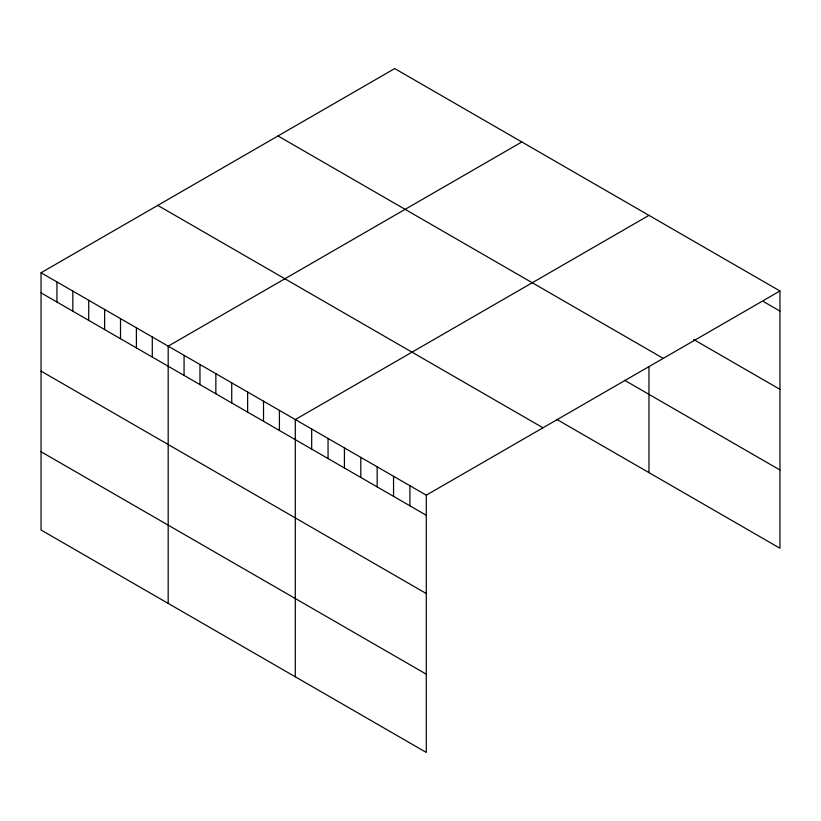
<?xml version="1.0" encoding="UTF-8"?>
<svg xmlns="http://www.w3.org/2000/svg" width="821" height="821" viewBox="0 0 821 821"><rect width="100%" height="100%" fill="white"/><g stroke="black" fill="none" stroke-linecap="round" stroke-linejoin="round"><path stroke-width="1.23" d="M41.05 272.757L426.284 495.176L426.284 752.426L41.05 530.007L41.05 272.757L394.716 68.574L779.95 290.993L779.95 548.243L556.802 419.408M521.838 141.971L168.182 346.154L168.182 603.404M648.97 215.369L295.303 419.552L295.303 676.802M426.284 495.176L779.95 290.993M763.581 301.625L779.95 311.077M693.724 339.555L779.95 389.339M278.001 135.958L663.245 358.367M624.607 380.287L779.95 469.981M157.755 205.383L542.999 427.792M41.05 292.851L426.284 515.26M41.05 371.113L426.284 593.532M41.05 451.745L426.284 674.164M648.97 367.059L648.97 472.619M409.915 485.724L409.915 505.808M393.546 476.272L393.546 496.356M377.167 466.821L377.167 486.904M360.799 457.369L360.799 477.453M344.42 447.907L344.42 468.001M328.051 438.455L328.051 458.549M311.682 429.003L311.682 449.097M279.417 410.377L279.417 430.471M263.52 401.202L263.52 421.296M247.634 392.028L247.634 412.121M231.738 382.853L231.738 402.947M215.851 373.678L215.851 393.772M199.965 364.503L199.965 384.597M184.068 355.329L184.068 375.423M152.285 336.979L152.285 357.073M136.399 327.805L136.399 347.899M120.502 318.63L120.502 338.724M104.616 309.455L104.616 329.549M88.719 300.281L88.719 320.375M72.833 291.106L72.833 311.2M56.936 281.931L56.936 302.025"/></g></svg>
